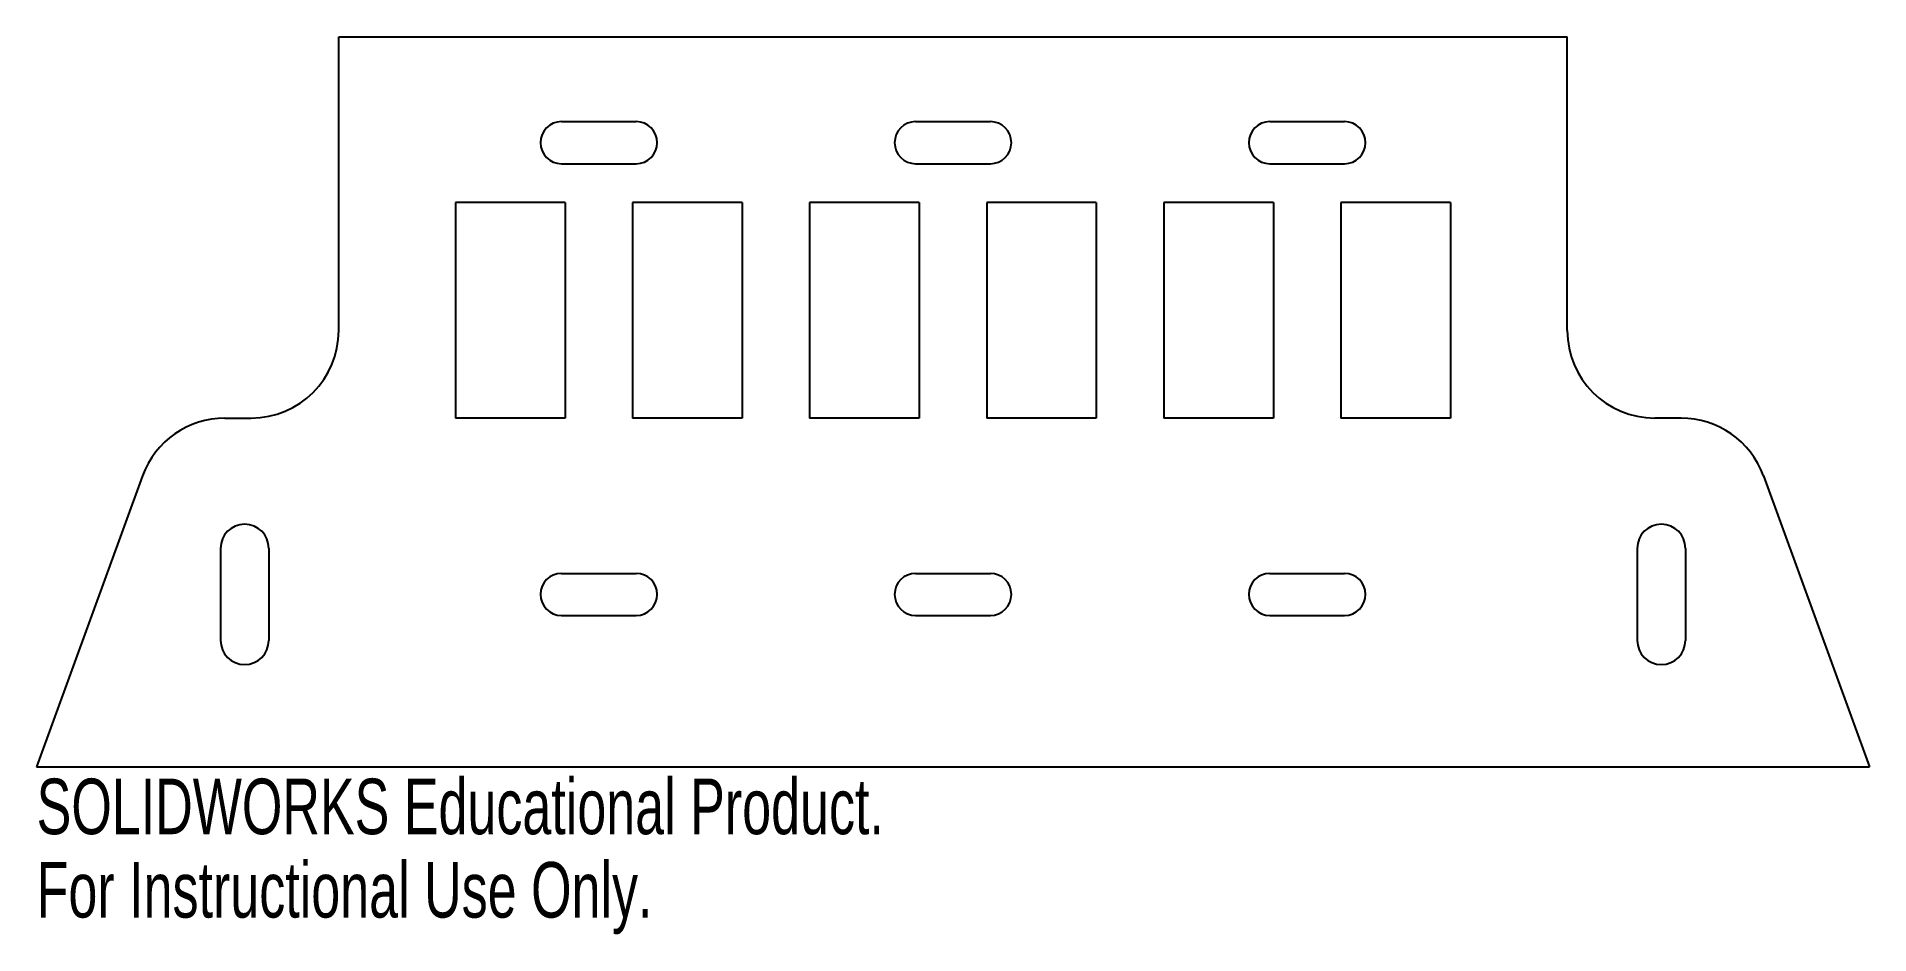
# Model space of a CAD drawing. Header units: millimetres. Extents: x -64 to 95, y 36 to 114.
import ezdxf

# ---------------------------------------------------------------- set-up
doc = ezdxf.new("R2010")
doc.units = ezdxf.units.MM
doc.styles.add('SLDTEXTSTYLE0', font='TXT', dxfattribs={"width": 0.7})

msp = doc.modelspace()

# ---------------------------------------------------------------- linework, layer by layer
at = {"color": 7, "linetype": 'Continuous', "lineweight": 25}
for p, q in [((-38.02, 88.75), (-38.02, 114.3)), ((-38.02, 114.3), (68.82, 114.3)), ((68.82, 88.75), (68.82, 114.3)), ((-18.65, 106.91), (-12.15, 106.91)), ((12.15, 106.91), (18.65, 106.91)), ((42.95, 106.91), (49.45, 106.91)), ((-18.65, 103.25), (-12.15, 103.25)), ((12.15, 103.25), (18.65, 103.25)), ((42.95, 103.25), (49.45, 103.25)), ((-18.33, 99.88), (-27.86, 99.88)), ((-27.86, 99.88), (-27.86, 81.13)), ((-18.33, 99.88), (-18.33, 81.13)), ((-2.93, 99.88), (-12.46, 99.88)), ((-12.46, 99.88), (-12.46, 81.13)), ((-2.93, 99.88), (-2.93, 81.13)), ((12.46, 99.88), (2.93, 99.88)), ((2.93, 99.88), (2.93, 81.13)), ((12.46, 99.88), (12.46, 81.13)), ((27.86, 99.88), (18.33, 99.88)), ((18.33, 99.88), (18.33, 81.13)), ((27.86, 99.88), (27.86, 81.13)), ((43.26, 99.88), (33.73, 99.88)), ((33.73, 99.88), (33.73, 81.13)), ((43.26, 99.88), (43.26, 81.13)), ((58.66, 99.88), (49.12, 99.88)), ((49.12, 99.88), (49.12, 81.13)), ((58.66, 99.88), (58.66, 81.13)), ((-47.91, 81.13), (-45.64, 81.13)), ((-18.33, 81.13), (-27.86, 81.13)), ((-2.93, 81.13), (-12.46, 81.13)), ((12.46, 81.13), (2.93, 81.13)), ((27.86, 81.13), (18.33, 81.13)), ((43.26, 81.13), (33.73, 81.13)), ((58.66, 81.13), (49.12, 81.13)), ((78.71, 81.13), (76.44, 81.13)), ((-55.08, 76.11), (-64.29, 50.8)), ((85.88, 76.11), (95.09, 50.8)), ((-48.3, 69.8), (-48.3, 61.8)), ((-44.1, 69.8), (-44.1, 61.8)), ((74.9, 69.8), (74.9, 61.8)), ((79.1, 69.8), (79.1, 61.8)), ((-18.65, 67.63), (-12.15, 67.63)), ((12.15, 67.63), (18.65, 67.63)), ((42.95, 67.63), (49.45, 67.63)), ((-18.65, 63.97), (-12.15, 63.97)), ((12.15, 63.97), (18.65, 63.97)), ((42.95, 63.97), (49.45, 63.97)), ((-64.29, 50.8), (95.09, 50.8))]:
    msp.add_line(p, q, dxfattribs=at)
for centre, radius, start, end in [((-18.65, 105.08), 1.83, 90, 270), ((-12.15, 105.08), 1.83, 270, 90), ((12.15, 105.08), 1.83, 90, 270), ((18.65, 105.08), 1.83, 270, 90), ((42.95, 105.08), 1.83, 90, 270), ((49.45, 105.08), 1.83, 270, 90), ((-45.64, 88.75), 7.62, 270, 0), ((76.44, 88.75), 7.62, 180, 270), ((-47.91, 73.51), 7.62, 90, 160), ((78.71, 73.51), 7.62, 20, 90), ((-46.2, 69.8), 2.1, 0, 180), ((77, 69.8), 2.1, 0, 180), ((-18.65, 65.8), 1.83, 90, 270), ((-12.15, 65.8), 1.83, 270, 90), ((12.15, 65.8), 1.83, 90, 270), ((18.65, 65.8), 1.83, 270, 90), ((42.95, 65.8), 1.83, 90, 270), ((49.45, 65.8), 1.83, 270, 90), ((-46.2, 61.8), 2.1, 180, 0), ((77, 61.8), 2.1, 180, 0)]:
    msp.add_arc(centre, radius, start, end, dxfattribs=at)

# ---------------------------------------------------------------- texts
at = {"color": 7, "linetype": 'Continuous', "char_height": 4.8336, "attachment_point": 1, "style": 'SLDTEXTSTYLE0'}
for s, insert in [('SOLIDWORKS Educational Product.', (-64.29, 49.78)), ('For Instructional Use Only.', (-64.29, 42.53))]:
    msp.add_mtext(s, dxfattribs=dict(at, insert=insert))

doc.saveas('drawing.dxf')
